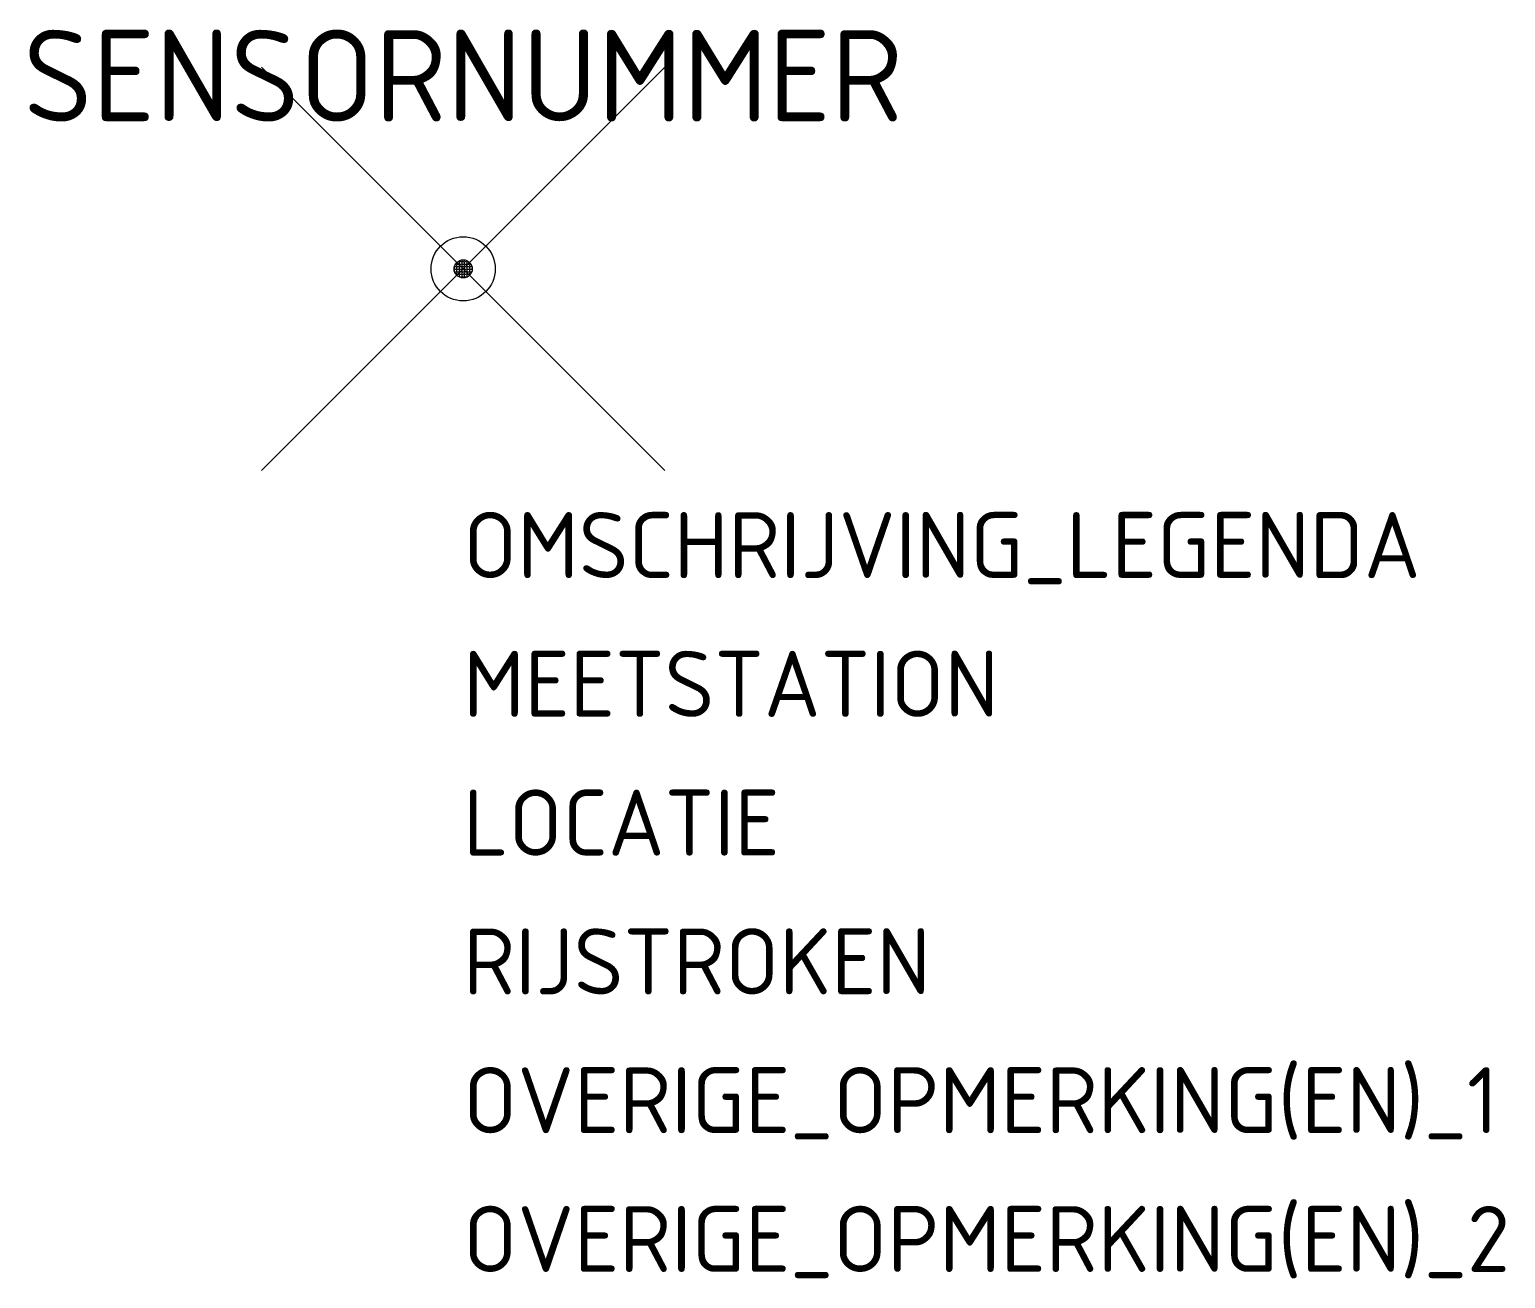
# Model space of a CAD drawing. Extents: x -11.8 to 28.4, y -27.5 to 6.5.
import ezdxf
from ezdxf.enums import TextEntityAlignment as Align

# ---------------------------------------------------------------- set-up
doc = ezdxf.new("R2010")
doc.units = 0
doc.styles.add('NLCS-ISO', font='NLCS-ISO.ttf')

msp = doc.modelspace()

# ---------------------------------------------------------------- linework, layer by layer
for p, q in [((-0.241, -0.007), (-0.241, 0.044)), ((-0.24, 0.063), (-0.191, 0.063)), ((-0.209, 0.133), (-0.191, 0.133)), ((-0.172, 0.133), (-0.172, 0.179)), ((-0.172, 0.133), (-0.121, 0.133)), ((-0.172, 0.063), (-0.172, 0.114)), ((-0.172, 0.063), (-0.121, 0.063)), ((-0.172, -0.007), (-0.172, 0.044)), ((-0.143, 0.202), (-0.121, 0.202)), ((-0.102, 0.202), (-0.102, 0.226)), ((-0.102, 0.202), (-0.051, 0.202)), ((-0.102, 0.133), (-0.102, 0.183)), ((-0.102, 0.133), (-0.051, 0.133)), ((-0.102, 0.063), (-0.102, 0.114)), ((-0.102, 0.063), (-0.051, 0.063)), ((-0.102, -0.007), (-0.102, 0.044)), ((-0.032, 0.202), (-0.032, 0.246)), ((-0.032, 0.202), (0.019, 0.202)), ((-0.032, 0.133), (-0.032, 0.183)), ((-0.032, 0.133), (0.019, 0.133)), ((-0.032, 0.063), (-0.032, 0.114)), ((-0.032, 0.063), (0.019, 0.063)), ((-0.032, -0.007), (-0.032, 0.044)), ((0.038, 0.202), (0.038, 0.245)), ((0.038, 0.202), (0.089, 0.202)), ((0.038, 0.133), (0.038, 0.183)), ((0.038, 0.133), (0.089, 0.133)), ((0.038, 0.063), (0.038, 0.114)), ((0.038, 0.063), (0.089, 0.063)), ((0.038, -0.007), (0.038, 0.044)), ((0.108, 0.202), (0.108, 0.223)), ((0.108, 0.202), (0.143, 0.202)), ((0.108, 0.133), (0.108, 0.183)), ((0.108, 0.133), (0.159, 0.133)), ((0.108, 0.063), (0.108, 0.114)), ((0.108, 0.063), (0.159, 0.063)), ((0.108, -0.007), (0.108, 0.044)), ((0.178, 0.133), (0.178, 0.173)), ((0.178, 0.133), (0.209, 0.133)), ((0.178, 0.063), (0.178, 0.114)), ((0.178, 0.063), (0.228, 0.063)), ((0.178, -0.007), (0.178, 0.044)), ((0.247, -0.007), (0.247, 0.012)), ((-0.241, -0.007), (-0.191, -0.007)), ((-0.241, -0.055), (-0.241, -0.026)), ((-0.235, -0.077), (-0.191, -0.077)), ((-0.2, -0.147), (-0.191, -0.147)), ((-0.172, -0.007), (-0.121, -0.007)), ((-0.172, -0.077), (-0.172, -0.026)), ((-0.172, -0.077), (-0.121, -0.077)), ((-0.172, -0.147), (-0.172, -0.096)), ((-0.172, -0.147), (-0.121, -0.147)), ((-0.172, -0.179), (-0.172, -0.166)), ((-0.102, -0.007), (-0.051, -0.007)), ((-0.102, -0.077), (-0.102, -0.026)), ((-0.102, -0.077), (-0.051, -0.077)), ((-0.102, -0.147), (-0.102, -0.096)), ((-0.102, -0.147), (-0.051, -0.147)), ((-0.102, -0.217), (-0.102, -0.166)), ((-0.102, -0.217), (-0.051, -0.217)), ((-0.032, -0.007), (0.019, -0.007)), ((-0.032, -0.077), (-0.032, -0.026)), ((-0.032, -0.077), (0.019, -0.077)), ((-0.032, -0.147), (-0.032, -0.096)), ((-0.032, -0.147), (0.019, -0.147)), ((-0.032, -0.217), (-0.032, -0.166)), ((-0.032, -0.217), (0.019, -0.217)), ((-0.032, -0.246), (-0.032, -0.236)), ((0.038, -0.007), (0.089, -0.007)), ((0.038, -0.077), (0.038, -0.026)), ((0.038, -0.077), (0.089, -0.077)), ((0.038, -0.147), (0.038, -0.096)), ((0.038, -0.147), (0.089, -0.147)), ((0.038, -0.217), (0.038, -0.166)), ((0.038, -0.217), (0.089, -0.217)), ((0.038, -0.245), (0.038, -0.236)), ((0.108, -0.007), (0.159, -0.007)), ((0.108, -0.077), (0.108, -0.026)), ((0.108, -0.077), (0.159, -0.077)), ((0.108, -0.147), (0.108, -0.096)), ((0.108, -0.147), (0.159, -0.147)), ((0.108, -0.217), (0.108, -0.166)), ((0.108, -0.217), (0.12, -0.217)), ((0.178, -0.007), (0.228, -0.007)), ((0.178, -0.077), (0.178, -0.026)), ((0.178, -0.077), (0.228, -0.077)), ((0.178, -0.147), (0.178, -0.096)), ((0.178, -0.147), (0.2, -0.147)), ((0.178, -0.173), (0.178, -0.166)), ((0.247, -0.007), (0.248, -0.007))]:
    msp.add_line(p, q)
for points in [[(5.5, 5.5), (-5.5, -5.5)], [(-5.5, 5.5), (5.5, -5.5)]]:
    msp.add_lwpolyline(points)
for radius in [0.875, 0.248]:
    msp.add_circle((0, 0), radius)

# ---------------------------------------------------------------- texts
at = {"style": 'NLCS-ISO'}
msp.add_attdef('SENSORNUMMER', text='', height=2.5, dxfattribs=at).set_placement((0, 5.269), align=Align.MIDDLE_CENTER)
at = {"style": 'NLCS-ISO', "flags": 1}
for tag, p, s in [('OMSCHRIJVING_LEGENDA', (0, -8.431), 'Geleidbaarheidssensor'), ('MEETSTATION', (0, -12.215), ''), ('LOCATIE', (0, -16), ''), ('RIJSTROKEN', (0, -19.784), ''), ('OVERIGE_OPMERKING(EN)_1', (0, -23.569), ''), ('OVERIGE_OPMERKING(EN)_2', (0, -27.353), '')]:
    msp.add_attdef(tag, p, s, height=1.8, dxfattribs=at)

doc.saveas('drawing.dxf')
